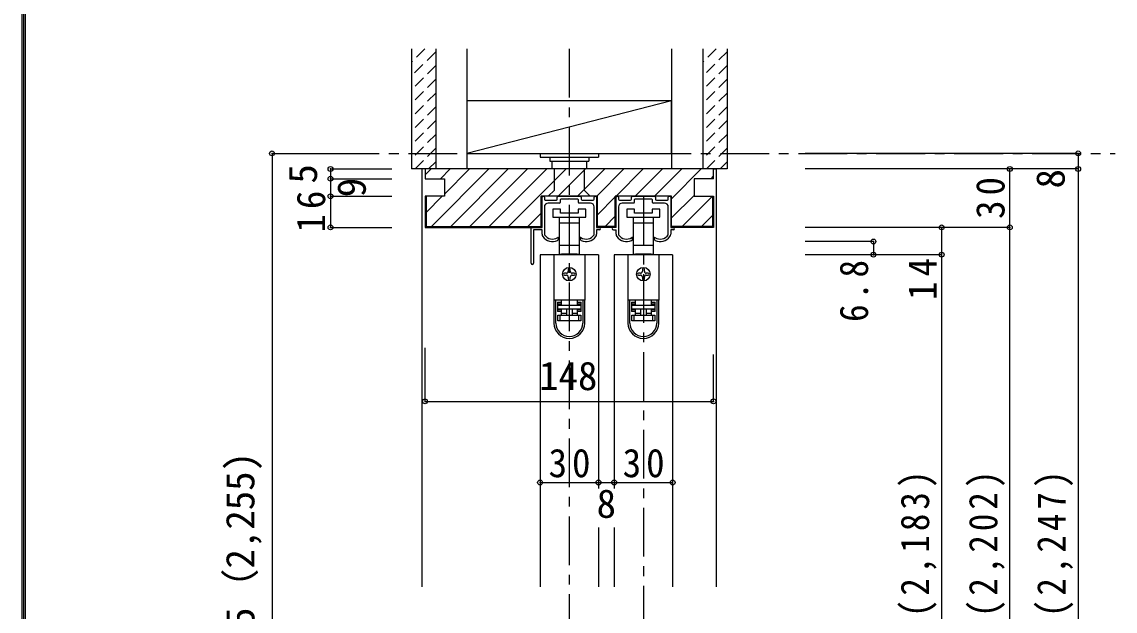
# Model space of a CAD drawing. Units: millimetres at full size, sheet at 1:5; details may follow other scales. Extents: x -973 to 977, y -718 to 696.
# Drawn here: x -973 to -413, y -256 to 46 of the extents above; entities that cross this region are included whole.
import ezdxf
from ezdxf.enums import TextEntityAlignment as Align

# ---------------------------------------------------------------- set-up
doc = ezdxf.new("R2010")
doc.units = ezdxf.units.MM
doc.header["$LTSCALE"] = 5
doc.header["$PDMODE"] = 32
doc.header["$PDSIZE"] = 2.5
doc.linetypes.add('CHAIN1', pattern=[8, 5, -1, 1, -1])
doc.linetypes.add('DASHED1', pattern=[1.8, 1.2, -0.6])
for name, color, linetype in [('0-0_補助線', 7, 'Continuous'), ('0-1_通り芯', 4, 'CHAIN1'), ('0-2_柱', 7, 'Continuous'), ('0-3_仕上げ', 2, 'Continuous'), ('0-4_枠', 3, 'Continuous'), ('0-6_扉', 6, 'Continuous'), ('0-7_金物', 7, 'Continuous'), ('0-B_寸法', 7, 'Continuous'), ('0-C_ハッチ', 4, 'DASHED1'), ('F-1_枠', 7, 'Continuous')]:
    doc.layers.add(name, color=color, linetype=linetype)
doc.styles.add('ＭＳ ゴシック', font='')
doc.styles.get('ＭＳ ゴシック').set_extended_font_data('MS Gothic')

msp = doc.modelspace()

# ---------------------------------------------------------------- linework, layer by layer
at = {"layer": '0-0_補助線', "color": 3}
for p, q in [((-706.925, -59.151), (-706.925, -43.151)), ((-668.925, -59.151), (-668.925, -43.151)), ((-668.925, -58.651), (-678.125, -58.651)), ((-668.925, -59.151), (-678.125, -59.151))]:
    msp.add_line(p, q, dxfattribs=at)
at = {"layer": '0-0_補助線'}
for p, q in [((-706.525, -59.151), (-706.525, -43.651)), ((-706.025, -43.151), (-705.825, -43.151)), ((-705.325, -43.651), (-705.325, -44.651)), ((-698.675, -44.651), (-698.675, -43.651)), ((-698.175, -43.151), (-686.875, -43.151)), ((-686.375, -43.651), (-686.375, -44.651)), ((-679.725, -44.651), (-679.725, -43.651)), ((-679.225, -43.151), (-679.025, -43.151)), ((-668.525, -59.151), (-668.525, -43.651)), ((-668.025, -43.151), (-667.825, -43.151)), ((-667.325, -43.651), (-667.325, -44.651)), ((-660.675, -44.651), (-660.675, -43.651)), ((-660.175, -43.151), (-648.875, -43.151)), ((-648.375, -43.651), (-648.375, -44.651)), ((-641.725, -44.651), (-641.725, -43.651)), ((-641.025, -43.151), (-641.225, -43.151)), ((-641.225, -43.151), (-641.025, -43.151)), ((-705.325, -48.651), (-705.325, -62.774)), ((-704.825, -45.151), (-699.175, -45.151)), ((-697.475, -46.651), (-703.325, -46.651)), ((-701.025, -49.851), (-701.025, -53.851)), ((-697.025, -49.851), (-701.025, -49.851)), ((-697.175, -44.951), (-697.175, -46.351)), ((-697.025, -51.851), (-697.025, -49.851)), ((-688.025, -49.851), (-688.025, -51.851)), ((-684.025, -49.851), (-688.025, -49.851)), ((-687.875, -46.351), (-687.875, -44.951)), ((-681.725, -46.651), (-687.575, -46.651)), ((-685.875, -45.151), (-680.225, -45.151)), ((-684.025, -53.851), (-684.025, -49.851)), ((-679.725, -62.774), (-679.725, -48.651)), ((-667.325, -48.651), (-667.325, -62.774)), ((-666.825, -45.151), (-661.175, -45.151)), ((-659.475, -46.651), (-665.325, -46.651)), ((-663.025, -49.851), (-663.025, -53.851)), ((-659.025, -49.851), (-663.025, -49.851)), ((-659.175, -44.951), (-659.175, -46.351)), ((-659.025, -51.851), (-659.025, -49.851)), ((-650.025, -49.851), (-650.025, -51.851)), ((-646.025, -49.851), (-650.025, -49.851)), ((-649.875, -46.351), (-649.875, -44.951)), ((-643.725, -46.651), (-649.575, -46.651)), ((-647.875, -45.151), (-642.225, -45.151)), ((-646.025, -53.851), (-646.025, -49.851)), ((-641.725, -62.774), (-641.725, -48.651)), ((-701.025, -53.851), (-692.525, -53.851)), ((-697.775, -53.851), (-697.775, -56.851)), ((-688.025, -51.851), (-697.025, -51.851)), ((-692.525, -53.851), (-684.025, -53.851)), ((-687.275, -56.851), (-687.275, -53.851)), ((-663.025, -53.851), (-654.525, -53.851)), ((-659.775, -53.851), (-659.775, -56.851)), ((-650.025, -51.851), (-659.025, -51.851)), ((-654.525, -53.851), (-646.025, -53.851)), ((-649.275, -56.851), (-649.275, -53.851)), ((-712.125, -77.551), (-712.125, -59.351)), ((-711.925, -59.151), (-706.525, -59.151)), ((-710.925, -60.551), (-710.925, -77.551)), ((-706.525, -60.351), (-710.725, -60.351)), ((-706.525, -62.617), (-706.525, -60.351)), ((-697.775, -56.851), (-697.775, -68.451)), ((-697.775, -56.851), (-692.525, -56.851)), ((-692.525, -56.851), (-687.275, -56.851)), ((-687.275, -68.451), (-687.275, -56.851)), ((-668.525, -59.151), (-669.925, -59.151)), ((-669.925, -60.351), (-668.525, -60.351)), ((-668.525, -62.617), (-668.525, -60.351)), ((-659.775, -56.851), (-659.775, -68.451)), ((-659.775, -56.851), (-654.525, -56.851)), ((-654.525, -56.851), (-649.275, -56.851)), ((-649.275, -68.451), (-649.275, -56.851)), ((-698.025, -64.651), (-698.025, -64.908)), ((-687.025, -64.908), (-687.025, -64.651)), ((-660.025, -64.651), (-660.025, -64.908)), ((-649.025, -64.908), (-649.025, -64.651)), ((-697.775, -68.451), (-697.775, -72.851)), ((-692.525, -68.451), (-697.775, -68.451)), ((-697.775, -72.851), (-696.525, -72.851)), ((-687.275, -68.451), (-692.525, -68.451)), ((-688.525, -73.151), (-688.525, -72.851)), ((-688.525, -72.851), (-687.275, -72.851)), ((-687.275, -72.851), (-687.275, -68.451)), ((-659.775, -68.451), (-659.775, -72.851)), ((-654.525, -68.451), (-659.775, -68.451)), ((-659.775, -72.851), (-658.525, -72.851)), ((-649.275, -68.451), (-654.525, -68.451)), ((-650.525, -73.151), (-650.525, -72.851)), ((-650.525, -72.851), (-649.275, -72.851)), ((-649.275, -72.851), (-649.275, -68.451)), ((-700.425, -73.151), (-700.425, -96.451)), ((-684.625, -73.151), (-700.425, -73.151)), ((-684.625, -73.151), (-684.625, -96.451)), ((-662.425, -73.151), (-662.425, -96.451)), ((-646.625, -73.151), (-662.425, -73.151)), ((-646.625, -73.151), (-646.625, -96.451)), ((-694.025, -82.651), (-695.025, -82.651)), ((-695.025, -83.651), (-694.025, -83.651)), ((-693.025, -80.651), (-693.025, -81.651)), ((-692.025, -81.651), (-692.025, -80.651)), ((-690.025, -82.651), (-691.025, -82.651)), ((-691.025, -83.651), (-690.025, -83.651)), ((-656.025, -82.651), (-657.025, -82.651)), ((-657.025, -83.651), (-656.025, -83.651)), ((-655.025, -80.651), (-655.025, -81.651)), ((-654.025, -81.651), (-654.025, -80.651)), ((-652.025, -82.651), (-653.025, -82.651)), ((-653.025, -83.651), (-652.025, -83.651)), ((-693.025, -84.651), (-693.025, -85.651)), ((-692.025, -85.651), (-692.025, -84.651)), ((-655.025, -84.651), (-655.025, -85.651)), ((-654.025, -85.651), (-654.025, -84.651)), ((-700.425, -96.451), (-700.425, -96.551)), ((-684.625, -96.451), (-700.425, -96.451)), ((-700.425, -96.551), (-700.425, -108.251)), ((-699.425, -96.551), (-700.425, -96.551)), ((-699.425, -108.251), (-699.425, -96.551)), ((-696.725, -96.551), (-699.425, -96.551)), ((-698.625, -97.551), (-696.725, -97.551)), ((-698.625, -97.551), (-698.625, -102.251)), ((-696.725, -98.551), (-698.625, -98.551)), ((-696.525, -98.651), (-698.425, -98.651)), ((-698.425, -98.651), (-698.425, -99.151)), ((-697.425, -96.551), (-697.425, -96.451)), ((-696.725, -96.551), (-696.725, -97.551)), ((-696.725, -97.551), (-696.725, -98.551)), ((-696.525, -98.651), (-696.525, -96.451)), ((-688.525, -96.451), (-688.525, -98.651)), ((-686.625, -98.651), (-688.525, -98.651)), ((-688.325, -97.551), (-688.325, -96.551)), ((-685.625, -96.551), (-688.325, -96.551)), ((-688.325, -97.551), (-686.425, -97.551)), ((-687.625, -96.451), (-687.625, -96.551)), ((-686.625, -99.151), (-686.625, -98.651)), ((-686.425, -102.251), (-686.425, -97.551)), ((-684.625, -96.451), (-684.625, -96.551)), ((-684.625, -108.251), (-684.625, -96.551)), ((-662.425, -96.451), (-662.425, -96.551)), ((-646.625, -96.451), (-662.425, -96.451)), ((-662.425, -96.551), (-662.425, -108.251)), ((-661.425, -96.551), (-662.425, -96.551)), ((-661.425, -108.251), (-661.425, -96.551)), ((-658.725, -96.551), (-661.425, -96.551)), ((-660.625, -97.551), (-658.725, -97.551)), ((-660.625, -97.551), (-660.625, -102.251)), ((-658.725, -98.551), (-660.625, -98.551)), ((-658.525, -98.651), (-660.425, -98.651)), ((-660.425, -98.651), (-660.425, -99.151)), ((-659.425, -96.551), (-659.425, -96.451)), ((-658.725, -96.551), (-658.725, -97.551)), ((-658.725, -97.551), (-658.725, -98.551)), ((-658.525, -98.651), (-658.525, -96.451)), ((-650.525, -96.451), (-650.525, -98.651)), ((-648.625, -98.651), (-650.525, -98.651)), ((-650.325, -97.551), (-650.325, -96.551)), ((-647.625, -96.551), (-650.325, -96.551)), ((-650.325, -97.551), (-648.425, -97.551)), ((-649.625, -96.451), (-649.625, -96.551)), ((-648.625, -99.151), (-648.625, -98.651)), ((-648.425, -102.251), (-648.425, -97.551)), ((-646.625, -96.451), (-646.625, -96.551)), ((-646.625, -108.251), (-646.625, -96.551)), ((-696.725, -102.251), (-698.625, -102.251)), ((-698.425, -107.151), (-698.425, -104.151)), ((-698.425, -104.151), (-697.425, -104.151)), ((-697.425, -104.151), (-697.425, -107.151)), ((-697.425, -104.151), (-687.625, -104.151)), ((-696.725, -102.251), (-696.725, -104.151)), ((-696.525, -103.151), (-696.525, -101.151)), ((-696.525, -103.151), (-694.025, -103.151)), ((-696.525, -104.151), (-696.525, -103.151)), ((-694.025, -101.151), (-694.025, -104.151)), ((-691.025, -101.151), (-691.025, -104.151)), ((-688.525, -101.151), (-688.525, -103.151)), ((-688.325, -101.251), (-686.425, -101.251)), ((-688.325, -102.251), (-688.325, -101.251)), ((-688.325, -104.151), (-688.325, -102.251)), ((-686.425, -102.251), (-688.325, -102.251)), ((-687.625, -107.151), (-687.625, -104.151)), ((-687.625, -104.151), (-686.625, -104.151)), ((-686.625, -104.151), (-686.625, -107.151)), ((-658.725, -102.251), (-660.625, -102.251)), ((-660.425, -107.151), (-660.425, -104.151)), ((-660.425, -104.151), (-659.425, -104.151)), ((-659.425, -104.151), (-659.425, -107.151)), ((-659.425, -104.151), (-649.625, -104.151)), ((-658.725, -102.251), (-658.725, -104.151)), ((-658.525, -103.151), (-658.525, -101.151)), ((-658.525, -103.151), (-656.025, -103.151)), ((-658.525, -104.151), (-658.525, -103.151)), ((-656.025, -101.151), (-656.025, -104.151)), ((-653.025, -101.151), (-653.025, -104.151)), ((-650.525, -101.151), (-650.525, -103.151)), ((-650.325, -101.251), (-648.425, -101.251)), ((-650.325, -102.251), (-650.325, -101.251)), ((-650.325, -104.151), (-650.325, -102.251)), ((-648.425, -102.251), (-650.325, -102.251)), ((-649.625, -107.151), (-649.625, -104.151)), ((-649.625, -104.151), (-648.625, -104.151)), ((-648.625, -104.151), (-648.625, -107.151)), ((-697.425, -107.151), (-698.425, -107.151)), ((-687.625, -107.151), (-697.425, -107.151)), ((-686.625, -107.151), (-687.625, -107.151)), ((-659.425, -107.151), (-660.425, -107.151)), ((-649.625, -107.151), (-659.425, -107.151)), ((-648.625, -107.151), (-649.625, -107.151))]:
    msp.add_line(p, q, dxfattribs=at)
at = {"layer": '0-0_補助線', "color": 6}
for p, q in [((-677.525, -73.151), (-707.525, -73.151)), ((-639.525, -73.151), (-669.525, -73.151))]:
    msp.add_line(p, q, dxfattribs=at)
at = {"layer": '0-0_補助線', "color": 3}
for points in [[(-678.125, -59.151), (-678.125, -43.151), (-706.925, -43.151)], [(-640.125, -59.151), (-640.125, -43.151), (-668.925, -43.151)]]:
    msp.add_lwpolyline(points, dxfattribs=at)
at = {"layer": '0-0_補助線'}
for points in [[(-688.175, -44.651), (-692.225, -44.651), (-692.525, -44.351), (-692.825, -44.651), (-696.875, -44.651)], [(-678.525, -43.651), (-678.525, -59.151), (-677.125, -59.151)], [(-650.175, -44.651), (-654.225, -44.651), (-654.525, -44.351), (-654.825, -44.651), (-658.875, -44.651)], [(-640.525, -43.651), (-640.525, -59.151), (-639.125, -59.151)], [(-677.125, -60.351), (-678.525, -60.351), (-678.525, -62.617)], [(-639.125, -60.351), (-640.525, -60.351), (-640.525, -62.617)], [(-688.525, -72.851), (-696.525, -72.851), (-696.525, -73.151)], [(-650.525, -72.851), (-658.525, -72.851), (-658.525, -73.151)], [(-686.425, -98.551), (-688.325, -98.551), (-688.325, -97.551)], [(-684.625, -96.551), (-685.625, -96.551), (-685.625, -108.251)], [(-648.425, -98.551), (-650.325, -98.551), (-650.325, -97.551)], [(-646.625, -96.551), (-647.625, -96.551), (-647.625, -108.251)], [(-698.625, -101.251), (-696.725, -101.251), (-696.725, -102.251)], [(-691.025, -103.151), (-688.525, -103.151), (-688.525, -104.151)], [(-660.625, -101.251), (-658.725, -101.251), (-658.725, -102.251)], [(-653.025, -103.151), (-650.525, -103.151), (-650.525, -104.151)]]:
    msp.add_lwpolyline(points, dxfattribs=at)
for points in [[(-686.625, -101.151), (-698.425, -101.151), (-698.425, -99.151), (-686.625, -99.151)], [(-648.625, -101.151), (-660.425, -101.151), (-660.425, -99.151), (-648.625, -99.151)]]:
    msp.add_lwpolyline(points, close=True, dxfattribs=at)
for centre in [(-692.525, -83.151), (-654.525, -83.151)]:
    msp.add_circle(centre, 3.5, dxfattribs=at)
for centre, radius, start, end in [((-706.025, -43.651), 0.5, 90, 180), ((-705.825, -43.651), 0.5, 360, 90), ((-704.825, -44.651), 0.5, 180, 270), ((-699.175, -44.651), 0.5, 270, 0), ((-698.175, -43.651), 0.5, 90, 180), ((-696.875, -44.951), 0.3, 90, 180), ((-688.175, -44.951), 0.3, 0, 90), ((-686.875, -43.651), 0.5, 0, 90), ((-685.875, -44.651), 0.5, 180, 270), ((-680.225, -44.651), 0.5, 270, 360), ((-679.225, -43.651), 0.5, 90, 180), ((-679.025, -43.651), 0.5, 0, 90), ((-668.025, -43.651), 0.5, 90, 180), ((-667.825, -43.651), 0.5, 360, 90), ((-666.825, -44.651), 0.5, 180, 270), ((-661.175, -44.651), 0.5, 270, 0), ((-660.175, -43.651), 0.5, 90, 180), ((-658.875, -44.951), 0.3, 90, 180), ((-650.175, -44.951), 0.3, 0, 90), ((-648.875, -43.651), 0.5, 0, 90), ((-647.875, -44.651), 0.5, 180, 270), ((-642.225, -44.651), 0.5, 270, 360), ((-641.225, -43.651), 0.5, 90, 180), ((-641.025, -43.651), 0.5, 0, 90), ((-703.325, -48.651), 2, 90, 180), ((-697.475, -46.351), 0.3, 270, 360), ((-687.575, -46.351), 0.3, 180, 270), ((-681.725, -48.651), 2, 0, 90), ((-665.325, -48.651), 2, 90, 180), ((-659.475, -46.351), 0.3, 270, 360), ((-649.575, -46.351), 0.3, 180, 270), ((-643.725, -48.651), 2, 0, 90), ((-711.925, -59.351), 0.2, 90, 180), ((-710.725, -60.551), 0.2, 90, 180), ((-677.125, -59.751), 0.6, 270, 90), ((-669.925, -59.751), 0.6, 90, 270), ((-639.125, -59.751), 0.6, 270, 90), ((-704.525, -62.617), 2, 180, 215.95057), ((-701.125, -60.151), 6.2, 215.95057, 293.81884), ((-705.025, -62.774), 0.3, 180, 213.92311), ((-701.125, -60.151), 5, 213.92311, 301.89079), ((-699.025, -64.908), 1, 293.81884, 0), ((-698.325, -64.651), 0.3, 360, 121.89079), ((-686.725, -64.651), 0.3, 58.10921, 180), ((-686.025, -64.908), 1, 180, 246.18116), ((-683.925, -60.151), 5, 238.10921, 326.07689), ((-683.925, -60.151), 6.2, 246.18116, 324.04943), ((-680.025, -62.774), 0.3, 326.07689, 360), ((-680.525, -62.617), 2, 324.04943, 360), ((-666.525, -62.617), 2, 180, 215.95057), ((-663.125, -60.151), 6.2, 215.95057, 293.81884), ((-667.025, -62.774), 0.3, 180, 213.92311), ((-663.125, -60.151), 5, 213.92311, 301.89079), ((-661.025, -64.908), 1, 293.81884, 0), ((-660.325, -64.651), 0.3, 360, 121.89079), ((-648.725, -64.651), 0.3, 58.10921, 180), ((-648.025, -64.908), 1, 180, 246.18116), ((-645.925, -60.151), 5, 238.10921, 326.07689), ((-645.925, -60.151), 6.2, 246.18116, 324.04943), ((-642.025, -62.774), 0.3, 326.07689, 360), ((-642.525, -62.617), 2, 324.04943, 360), ((-711.525, -77.551), 0.6, 180, 0), ((-695.025, -83.151), 0.5, 90, 180), ((-695.025, -83.151), 0.5, 180, 270), ((-694.025, -81.651), 1, 270, 0), ((-694.025, -84.651), 1, 0, 90), ((-692.525, -80.651), 0.5, 90, 180), ((-692.525, -80.651), 0.5, 0, 90), ((-691.025, -81.651), 1, 180, 270), ((-691.025, -84.651), 1, 90, 180), ((-690.025, -83.151), 0.5, 0, 90), ((-690.025, -83.151), 0.5, 270, 0), ((-657.025, -83.151), 0.5, 90, 180), ((-657.025, -83.151), 0.5, 180, 270), ((-656.025, -81.651), 1, 270, 0), ((-656.025, -84.651), 1, 0, 90), ((-654.525, -80.651), 0.5, 90, 180), ((-654.525, -80.651), 0.5, 0, 90), ((-653.025, -81.651), 1, 180, 270), ((-653.025, -84.651), 1, 90, 180), ((-652.025, -83.151), 0.5, 0, 90), ((-652.025, -83.151), 0.5, 270, 0), ((-692.525, -85.651), 0.5, 180, 270), ((-692.525, -85.651), 0.5, 270, 0), ((-654.525, -85.651), 0.5, 180, 270), ((-654.525, -85.651), 0.5, 270, 0), ((-692.525, -108.251), 7.9, 180, 0), ((-692.525, -108.251), 6.9, 180, 0), ((-654.525, -108.251), 7.9, 180, 0), ((-654.525, -108.251), 6.9, 180, 0)]:
    msp.add_arc(centre, radius, start, end, dxfattribs=at)
at = {"layer": '0-1_通り芯'}
for p, q in [((-692.525, 32.5), (-692.525, -536.5)), ((-815.025, -21.151), (-412.525, -21.151)), ((-654.525, -43.151), (-654.525, -526.5))]:
    msp.add_line(p, q, dxfattribs=at)
at = {"layer": '0-2_柱'}
for p, q in [((-640.025, 5.849), (-745.025, -21.151)), ((-640.025, -21.151), (-640.025, 5.849)), ((-745.025, -21.151), (-640.025, -21.151))]:
    msp.add_line(p, q, dxfattribs=at)
msp.add_lwpolyline([(-640.025, 5.849), (-745.025, 5.849), (-745.025, -21.151)], dxfattribs=at)
at = {"layer": '0-3_仕上げ'}
for p, q in [((-773.525, 32.5), (-773.525, -29.151)), ((-761.025, 32.5), (-761.025, -29.151)), ((-745.025, 32.5), (-745.025, -29.151)), ((-640.025, 32.5), (-640.025, -29.151)), ((-624.025, 32.5), (-624.025, -29.151)), ((-611.525, 32.5), (-611.525, -29.151)), ((-761.025, -29.151), (-773.525, -29.151)), ((-745.025, -29.151), (-761.025, -29.151)), ((-624.025, -29.151), (-640.025, -29.151)), ((-611.525, -29.151), (-624.025, -29.151))]:
    msp.add_line(p, q, dxfattribs=at)
at = {"layer": '0-4_枠', "color": 4}
for p, q in [((-766.525, -29.151), (-768.025, -29.151)), ((-768.025, -243.651), (-768.025, -29.151)), ((-618.525, -29.151), (-617.025, -29.151)), ((-617.025, -243.651), (-617.025, -29.151))]:
    msp.add_line(p, q, dxfattribs=at)
at = {"layer": '0-4_枠'}
for p, q in [((-766.525, -29.151), (-766.525, -34.151)), ((-618.525, -29.151), (-766.525, -29.151)), ((-700.273, -29.151), (-700.273, -40.237)), ((-684.773, -40.237), (-684.773, -29.151)), ((-618.525, -34.151), (-618.525, -29.151)), ((-766.525, -43.151), (-766.525, -59.151)), ((-766.025, -43.151), (-766.025, -58.651)), ((-700.273, -40.237), (-703.123, -42.951)), ((-681.923, -42.951), (-684.773, -40.237)), ((-619.025, -43.151), (-619.025, -58.651)), ((-766.525, -59.151), (-706.925, -59.151)), ((-766.025, -58.651), (-706.925, -58.651)), ((-619.025, -58.651), (-640.125, -58.651)), ((-618.525, -59.151), (-640.125, -59.151))]:
    msp.add_line(p, q, dxfattribs=at)
for points in [[(-766.525, -34.151), (-756.525, -34.151), (-756.525, -43.151), (-766.525, -43.151)], [(-618.525, -34.151), (-628.525, -34.151), (-628.525, -43.151), (-618.525, -43.151), (-618.525, -59.151)]]:
    msp.add_lwpolyline(points, dxfattribs=at)
at = {"layer": '0-6_扉'}
for p, q in [((-707.525, -73.151), (-707.525, -243.651)), ((-677.525, -73.151), (-677.525, -193.151)), ((-669.525, -73.151), (-669.525, -193.151)), ((-639.525, -73.151), (-639.525, -243.651)), ((-677.525, -213.151), (-677.525, -243.651)), ((-669.525, -213.151), (-669.525, -243.651))]:
    msp.add_line(p, q, dxfattribs=at)
at = {"layer": '0-7_金物'}
for p, q in [((-677.525, -21.151), (-677.525, -23.151)), ((-702.525, -23.151), (-702.525, -25.151)), ((-702.525, -25.151), (-682.525, -25.151)), ((-701.525, -25.151), (-701.525, -29.151)), ((-683.525, -29.151), (-683.525, -25.151)), ((-682.525, -23.151), (-682.525, -25.151))]:
    msp.add_line(p, q, dxfattribs=at)
msp.add_lwpolyline([(-707.525, -21.151), (-707.525, -23.151), (-677.525, -23.151)], dxfattribs=at)
at = {"layer": '0-B_寸法', "color": 4}
for p, q in [((-845.025, -21.151), (-815.025, -21.151)), ((-845.025, -21.151), (-845.025, -526.5)), ((-431.525, -21.151), (-571.525, -21.151)), ((-431.525, -21.151), (-431.525, -29.151)), ((-815.025, -29.151), (-815.025, -34.151)), ((-815.025, -29.151), (-783.525, -29.151)), ((-431.525, -29.151), (-571.525, -29.151)), ((-466.525, -511.5), (-466.525, -29.151)), ((-431.525, -29.151), (-431.525, -526.5)), ((-815.025, -34.151), (-815.025, -43.151)), ((-815.025, -34.151), (-783.525, -34.151)), ((-815.025, -43.151), (-815.025, -59.151)), ((-815.025, -43.151), (-783.525, -43.151)), ((-815.025, -59.151), (-783.525, -59.151)), ((-466.525, -59.151), (-571.525, -59.151)), ((-501.525, -59.151), (-501.525, -506.5)), ((-536.525, -66.351), (-571.525, -66.351)), ((-536.525, -66.351), (-536.525, -73.151)), ((-501.525, -73.151), (-571.525, -73.151)), ((-766.525, -148.455), (-766.525, -120.897)), ((-618.525, -148.455), (-618.525, -124.397)), ((-766.525, -148.455), (-618.525, -148.455)), ((-707.525, -190.151), (-677.525, -190.151)), ((-677.525, -190.151), (-669.525, -190.151)), ((-669.525, -190.151), (-639.525, -190.151))]:
    msp.add_line(p, q, dxfattribs=at)
at = {"layer": '0-B_寸法'}
for p in [(-845.025, -21.151), (-431.525, -21.151), (-815.025, -29.151), (-466.525, -29.151), (-431.525, -29.151), (-815.025, -34.151), (-815.025, -43.151), (-815.025, -59.151), (-501.525, -59.151), (-466.525, -59.151), (-536.525, -66.351), (-536.525, -73.151), (-501.525, -73.151), (-766.525, -148.455), (-618.525, -148.455), (-707.525, -190.151), (-677.525, -190.151), (-669.525, -190.151), (-639.525, -190.151)]:
    msp.add_point(p, dxfattribs=at)
at = {"layer": '0-C_ハッチ'}
for p, q in [((-766.663, 32.5), (-773.525, 25.638)), ((-761.243, 30.849), (-773.525, 18.567)), ((-617.163, 32.5), (-624.025, 25.638)), ((-611.525, 31.067), (-624.025, 18.567)), ((-761.025, 23.996), (-773.525, 11.496)), ((-611.525, 23.996), (-624.025, 11.496)), ((-761.025, 16.925), (-773.525, 4.425)), ((-611.525, 16.925), (-624.025, 4.425)), ((-761.025, 9.853), (-773.525, -2.647)), ((-611.525, 9.853), (-624.025, -2.647)), ((-761.025, 2.782), (-773.525, -9.718)), ((-611.525, 2.782), (-624.025, -9.718)), ((-761.025, -4.289), (-773.525, -16.789)), ((-611.525, -4.289), (-624.025, -16.789)), ((-761.025, -11.36), (-773.525, -23.86)), ((-611.525, -11.36), (-624.025, -23.86)), ((-761.025, -18.431), (-771.745, -29.151)), ((-611.525, -18.431), (-622.245, -29.151)), ((-761.025, -25.502), (-764.674, -29.151)), ((-611.525, -25.502), (-615.174, -29.151))]:
    msp.add_line(p, q, dxfattribs=at)
at = {"layer": '0-C_ハッチ', "linetype": 'Continuous'}
for p, q in [((-766.525, -32.212), (-763.464, -29.151)), ((-763.265, -58.651), (-733.765, -29.151)), ((-758.564, -34.151), (-753.564, -29.151)), ((-756.525, -42.011), (-743.665, -29.151)), ((-753.366, -58.651), (-723.866, -29.151)), ((-743.466, -58.651), (-713.966, -29.151)), ((-733.567, -58.651), (-704.067, -29.151)), ((-723.667, -58.651), (-694.167, -29.151)), ((-698.268, -43.151), (-684.268, -29.151)), ((-688.368, -43.151), (-674.368, -29.151)), ((-678.469, -43.151), (-664.469, -29.151)), ((-668.569, -43.151), (-654.569, -29.151)), ((-658.67, -43.151), (-644.67, -29.151)), ((-648.771, -43.151), (-634.771, -29.151)), ((-640.126, -44.406), (-624.871, -29.151)), ((-619.972, -34.151), (-618.525, -32.705)), ((-766.025, -51.511), (-757.665, -43.151)), ((-678.126, -52.708), (-668.926, -43.508)), ((-640.126, -54.306), (-628.525, -42.705)), ((-634.572, -58.651), (-619.072, -43.151)), ((-713.768, -58.651), (-706.926, -51.809)), ((-674.171, -58.651), (-668.927, -53.407)), ((-624.673, -58.651), (-619.025, -53.004))]:
    msp.add_line(p, q, dxfattribs=at)
at = {"layer": 'F-1_枠', "color": 6}
for p, q in [((-973.347, 695.833), (-973.347, -700.833)), ((-972.514, 695.833), (-972.514, -700.833)), ((-971.68, 695.833), (-971.68, -700.833))]:
    msp.add_line(p, q, dxfattribs=at)

# ---------------------------------------------------------------- texts
at = {"layer": '0-B_寸法', "style": 'ＭＳ ゴシック'}
for s, p in [('5', (-817.525, -36.651)), ('8', (-434.025, -39.151)), ('9', (-792.525, -43.651)), ('ＲＯＨ＝2,055（2,255)', (-849.666, -384.151))]:
    msp.add_text(s, height=14.66, rotation=90, dxfattribs=at).set_placement(p, align=Align.BOTTOM_LEFT)
for s, p in [('148', (-708.025, -147.073)), ('8', (-678.525, -212.651))]:
    msp.add_text(s, height=14.66, dxfattribs=at).set_placement(p, align=Align.BOTTOM_LEFT)
at = {"layer": '0-B_寸法', "char_height": 14.66, "attachment_point": 7, "rotation": 90, "style": 'ＭＳ ゴシック'}
for s, insert in [('\\T1.27;\\W0.95;30', (-469.025, -54.776)), ('\\T1.27;\\W0.95;16', (-817.525, -61.776)), ('\\T1.27;\\W0.9;6.8', (-539.025, -107.651)), ('\\T1.27;\\W0.95;14', (-504.025, -96.401)), ('\\T1.23;\\W0.9;ＤＨ＝1,983\\~(2,183)', (-504.025, -391.901)), ('\\T1.23;\\W0.9;枠内＝2,002\\~(2,202)', (-469.025, -391.901)), ('\\T1.23;\\W0.9;枠外＝2,047\\~(2,247)', (-434.025, -391.901))]:
    msp.add_mtext(s, dxfattribs=dict(at, insert=insert))
at = {"layer": '0-B_寸法', "char_height": 14.66, "attachment_point": 7, "style": 'ＭＳ ゴシック'}
for insert in [(-703.15, -187.651), (-665.15, -187.651)]:
    msp.add_mtext('\\T1.27;\\W0.95;30', dxfattribs=dict(at, insert=insert))

doc.saveas('drawing.dxf')
